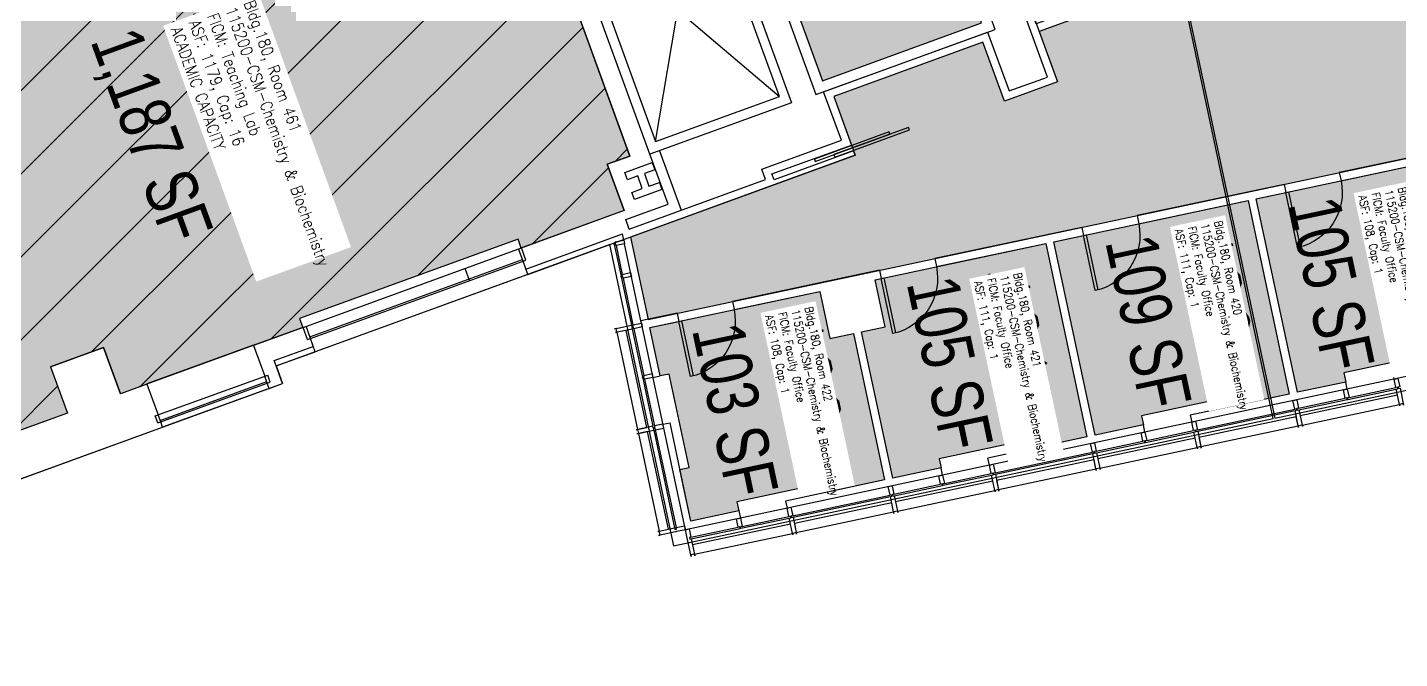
# Model space of a CAD drawing. Header units: inches. Extents: x 69211986 to 69217824, y 27675426 to 27678928.
# Drawn here: x 69214439 to 69215314, y 27677082 to 27677485 of the extents above; entities that cross this region are included whole.
import ezdxf
from ezdxf.enums import TextEntityAlignment as Align

# ---------------------------------------------------------------- set-up
doc = ezdxf.new("R2010")
doc.units = ezdxf.units.IN
doc.header["$LTSCALE"] = 0.25
doc.header["$MEASUREMENT"] = 0
doc.layers.get('0').update_dxf_attribs({"linetype": 'CONTINUOUS'})
for name, color, linetype in [('A-DOOR', 2, 'CONTINUOUS'), ('A-FLOR', 3, 'CONTINUOUS'), ('A-GLAZ', 1, 'CONTINUOUS'), ('A-IDEN-RNUM', 7, 'CONTINUOUS'), ('A-IDEN-SNUM', 4, 'CONTINUOUS'), ('A-IDEN-VNUM', 4, 'CONTINUOUS'), ('A-WALL', 5, 'CONTINUOUS'), ('AREA-ASSIGN', 7, 'CONTINUOUS'), ('AREA-GROSS', 1, 'CONTINUOUS'), ('AREA-TEXT', 3, 'CONTINUOUS'), ('Rooms-Capacity', 4, 'CONTINUOUS'), ('Rooms-Category-Color', 7, 'CONTINUOUS'), ('Rooms-College-Color', 7, 'CONTINUOUS'), ('Rooms-Department-Color', 7, 'CONTINUOUS'), ('Rooms-Division-Color', 7, 'CONTINUOUS'), ('Rooms-Information', 7, 'CONTINUOUS')]:
    doc.layers.add(name, color=color, linetype=linetype)
doc.styles.add('CP_AREA', font='arial.ttf', dxfattribs={"height": 15})
doc.styles.add('CP_ROOMSNUMBER', font='arial.ttf', dxfattribs={"height": 1})
doc.styles.add('ROOMVNUMBER', font='simplex.shx', dxfattribs={"width": 0.85})

# ---------------------------------------------------------------- blocks, each defined once
blk = doc.blocks.new('Z08D36')
at = {"linetype": 'Continuous', "lineweight": -3}
blk.add_lwpolyline([(-18, 0), (-16.25, 0), (-16.25, 36), (-18, 36)], close=True, dxfattribs=at)
blk.add_arc((-18, 0), 36, 0, 90)

msp = doc.modelspace()

# ---------------------------------------------------------------- hatches: boundary and pattern name
at = {"layer": 'Rooms-Capacity'}
h = msp.add_hatch(dxfattribs=at)
h.set_pattern_fill('ANSI31', color=256, scale=300, style=0)
h.set_pattern_definition([(45, (0, 0), (-26.516504294, 26.516504294), [])])
h.paths.add_polyline_path([(69214721.27, 27677683.07), (69214823.23, 27677402.92), (69214808.79, 27677397.66), (69214819.56, 27677368.06), (69214753.96, 27677344.18), (69214751.91, 27677349.82), (69214612.48, 27677299.07), (69214614.53, 27677293.43), (69214584.64, 27677282.55), (69214582.93, 27677281.93), (69214514.92, 27677257.18), (69214513.22, 27677256.56), (69214498.19, 27677251.09), (69214487.41, 27677280.69), (69214453.58, 27677268.38), (69214464.36, 27677238.78), (69214415.49, 27677220.99), (69214413.85, 27677220.39), (69214379.61, 27677207.93), (69214377.9, 27677207.31), (69214365.34, 27677202.73), (69214251.57, 27677515.3), (69214384.42, 27677563.66), (69214373.91, 27677592.55), (69214605.77, 27677676.94), (69214616.29, 27677648.05), (69214705.8, 27677680.63), (69214706.82, 27677677.81)])
at = {"layer": 'Rooms-Category-Color', "true_color": 0xffe090}
msp.add_hatch(color=41, dxfattribs=at).paths.add_polyline_path([(69215455.76, 27677840.71), (69215411.3, 27677831.25), (69215311.01, 27677809.92), (69215311.01, 27677564.89), (69215084.43, 27677482.42), (69215096.1, 27677450.35), (69215062.26, 27677438.04), (69215048.58, 27677475.63), (69214953.33, 27677440.96), (69214967.01, 27677403.37), (69214823.67, 27677351.2), (69214834.86, 27677298.53), (69215732.8, 27677489.4), (69215720.17, 27677548.82), (69215591.42, 27677521.45), (69215520.63, 27677854.51), (69215492.78, 27677848.59)])
at = {"layer": 'Rooms-Category-Color', "true_color": 0xadadad}
msp.add_hatch(color=253, dxfattribs=at).paths.add_polyline_path([(69214833.72, 27677759.89), (69214946.1, 27677450.97), (69215047.58, 27677487.9), (69214935.2, 27677796.84)])
at = {"layer": 'Rooms-Category-Color', "true_color": 0xe3f498}
msp.add_hatch(color=61, dxfattribs=at).paths.add_polyline_path([(69214721.27, 27677683.07), (69214823.23, 27677402.92), (69214808.79, 27677397.66), (69214819.56, 27677368.06), (69214753.96, 27677344.18), (69214751.91, 27677349.82), (69214612.48, 27677299.07), (69214614.53, 27677293.43), (69214584.64, 27677282.55), (69214582.93, 27677281.93), (69214514.92, 27677257.18), (69214513.22, 27677256.56), (69214498.19, 27677251.09), (69214487.41, 27677280.69), (69214453.58, 27677268.38), (69214464.36, 27677238.78), (69214415.49, 27677220.99), (69214413.85, 27677220.39), (69214379.61, 27677207.93), (69214377.9, 27677207.31), (69214365.34, 27677202.73), (69214251.57, 27677515.3), (69214384.42, 27677563.66), (69214373.91, 27677592.55), (69214605.77, 27677676.94), (69214616.29, 27677648.05), (69214705.8, 27677680.63), (69214706.82, 27677677.81)])
at = {"layer": 'Rooms-Category-Color', "true_color": 0xfa9ba3}
for points in [[(69215339.81, 27677271.3), (69215338.56, 27677277.16), (69215278.89, 27677264.48), (69215280.14, 27677258.61), (69215249.21, 27677252.04), (69215222.93, 27677375.65), (69215331.87, 27677398.81), (69215338.27, 27677368.73), (69215353.31, 27677371.93), (69215373.19, 27677278.39)], [(69215210.69, 27677243.85), (69215209.45, 27677249.72), (69215149.78, 27677237.04), (69215151.03, 27677231.17), (69215120.09, 27677224.6), (69215093.82, 27677348.21), (69215217.8, 27677374.56), (69215244.07, 27677250.95), (69215210.67, 27677243.85)], [(69215081.58, 27677216.41), (69215080.33, 27677222.28), (69215020.66, 27677209.59), (69215021.91, 27677203.73), (69214990.98, 27677197.15), (69214971.09, 27677290.69), (69214986.13, 27677293.88), (69214979.74, 27677323.96), (69215088.68, 27677347.12), (69215114.96, 27677223.5), (69215081.58, 27677216.41)], [(69214952.46, 27677188.96), (69214951.21, 27677194.83), (69214891.55, 27677182.15), (69214892.79, 27677176.28), (69214862.23, 27677169.78), (69214855.21, 27677202.8), (69214861.08, 27677204.04), (69214848.39, 27677263.71), (69214842.53, 27677262.46), (69214835.95, 27677293.4), (69214944.53, 27677316.48), (69214950.92, 27677286.4), (69214965.96, 27677289.59), (69214985.84, 27677196.06)]]:
    msp.add_hatch(color=241, dxfattribs=at).paths.add_polyline_path(points)
at = {"layer": 'Rooms-College-Color', "true_color": 0xffe090}
for points in [[(69215455.76, 27677840.71), (69215411.3, 27677831.25), (69215311.01, 27677809.92), (69215311.01, 27677564.89), (69215084.43, 27677482.42), (69215096.1, 27677450.35), (69215062.26, 27677438.04), (69215048.58, 27677475.63), (69214953.33, 27677440.96), (69214967.01, 27677403.37), (69214823.67, 27677351.2), (69214834.86, 27677298.53), (69215732.8, 27677489.4), (69215720.17, 27677548.82), (69215591.42, 27677521.45), (69215520.63, 27677854.51), (69215492.78, 27677848.59)], [(69214721.27, 27677683.07), (69214823.23, 27677402.92), (69214808.79, 27677397.66), (69214819.56, 27677368.06), (69214753.96, 27677344.18), (69214751.91, 27677349.82), (69214612.48, 27677299.07), (69214614.53, 27677293.43), (69214584.64, 27677282.55), (69214582.93, 27677281.93), (69214514.92, 27677257.18), (69214513.22, 27677256.56), (69214498.19, 27677251.09), (69214487.41, 27677280.69), (69214453.58, 27677268.38), (69214464.36, 27677238.78), (69214415.49, 27677220.99), (69214413.85, 27677220.39), (69214379.61, 27677207.93), (69214377.9, 27677207.31), (69214365.34, 27677202.73), (69214251.57, 27677515.3), (69214384.42, 27677563.66), (69214373.91, 27677592.55), (69214605.77, 27677676.94), (69214616.29, 27677648.05), (69214705.8, 27677680.63), (69214706.82, 27677677.81)]]:
    msp.add_hatch(color=41, dxfattribs=at).paths.add_polyline_path(points)
at = {"layer": 'Rooms-College-Color', "true_color": 0xadadad}
for points in [[(69214833.72, 27677759.89), (69214946.1, 27677450.97), (69215047.58, 27677487.9), (69214935.2, 27677796.84)], [(69215339.81, 27677271.3), (69215338.56, 27677277.16), (69215278.89, 27677264.48), (69215280.14, 27677258.61), (69215249.21, 27677252.04), (69215222.93, 27677375.65), (69215331.87, 27677398.81), (69215338.27, 27677368.73), (69215353.31, 27677371.93), (69215373.19, 27677278.39)], [(69215210.69, 27677243.85), (69215209.45, 27677249.72), (69215149.78, 27677237.04), (69215151.03, 27677231.17), (69215120.09, 27677224.6), (69215093.82, 27677348.21), (69215217.8, 27677374.56), (69215244.07, 27677250.95), (69215210.67, 27677243.85)], [(69215081.58, 27677216.41), (69215080.33, 27677222.28), (69215020.66, 27677209.59), (69215021.91, 27677203.73), (69214990.98, 27677197.15), (69214971.09, 27677290.69), (69214986.13, 27677293.88), (69214979.74, 27677323.96), (69215088.68, 27677347.12), (69215114.96, 27677223.5), (69215081.58, 27677216.41)], [(69214952.46, 27677188.96), (69214951.21, 27677194.83), (69214891.55, 27677182.15), (69214892.79, 27677176.28), (69214862.23, 27677169.78), (69214855.21, 27677202.8), (69214861.08, 27677204.04), (69214848.39, 27677263.71), (69214842.53, 27677262.46), (69214835.95, 27677293.4), (69214944.53, 27677316.48), (69214950.92, 27677286.4), (69214965.96, 27677289.59), (69214985.84, 27677196.06)]]:
    msp.add_hatch(color=253, dxfattribs=at).paths.add_polyline_path(points)
at = {"layer": 'Rooms-Department-Color', "true_color": 0xffe090}
for points in [[(69215455.76, 27677840.71), (69215411.3, 27677831.25), (69215311.01, 27677809.92), (69215311.01, 27677564.89), (69215084.43, 27677482.42), (69215096.1, 27677450.35), (69215062.26, 27677438.04), (69215048.58, 27677475.63), (69214953.33, 27677440.96), (69214967.01, 27677403.37), (69214823.67, 27677351.2), (69214834.86, 27677298.53), (69215732.8, 27677489.4), (69215720.17, 27677548.82), (69215591.42, 27677521.45), (69215520.63, 27677854.51), (69215492.78, 27677848.59)], [(69214721.27, 27677683.07), (69214823.23, 27677402.92), (69214808.79, 27677397.66), (69214819.56, 27677368.06), (69214753.96, 27677344.18), (69214751.91, 27677349.82), (69214612.48, 27677299.07), (69214614.53, 27677293.43), (69214584.64, 27677282.55), (69214582.93, 27677281.93), (69214514.92, 27677257.18), (69214513.22, 27677256.56), (69214498.19, 27677251.09), (69214487.41, 27677280.69), (69214453.58, 27677268.38), (69214464.36, 27677238.78), (69214415.49, 27677220.99), (69214413.85, 27677220.39), (69214379.61, 27677207.93), (69214377.9, 27677207.31), (69214365.34, 27677202.73), (69214251.57, 27677515.3), (69214384.42, 27677563.66), (69214373.91, 27677592.55), (69214605.77, 27677676.94), (69214616.29, 27677648.05), (69214705.8, 27677680.63), (69214706.82, 27677677.81)], [(69215339.81, 27677271.3), (69215338.56, 27677277.16), (69215278.89, 27677264.48), (69215280.14, 27677258.61), (69215249.21, 27677252.04), (69215222.93, 27677375.65), (69215331.87, 27677398.81), (69215338.27, 27677368.73), (69215353.31, 27677371.93), (69215373.19, 27677278.39)], [(69215210.69, 27677243.85), (69215209.45, 27677249.72), (69215149.78, 27677237.04), (69215151.03, 27677231.17), (69215120.09, 27677224.6), (69215093.82, 27677348.21), (69215217.8, 27677374.56), (69215244.07, 27677250.95), (69215210.67, 27677243.85)], [(69215081.58, 27677216.41), (69215080.33, 27677222.28), (69215020.66, 27677209.59), (69215021.91, 27677203.73), (69214990.98, 27677197.15), (69214971.09, 27677290.69), (69214986.13, 27677293.88), (69214979.74, 27677323.96), (69215088.68, 27677347.12), (69215114.96, 27677223.5), (69215081.58, 27677216.41)], [(69214952.46, 27677188.96), (69214951.21, 27677194.83), (69214891.55, 27677182.15), (69214892.79, 27677176.28), (69214862.23, 27677169.78), (69214855.21, 27677202.8), (69214861.08, 27677204.04), (69214848.39, 27677263.71), (69214842.53, 27677262.46), (69214835.95, 27677293.4), (69214944.53, 27677316.48), (69214950.92, 27677286.4), (69214965.96, 27677289.59), (69214985.84, 27677196.06)]]:
    msp.add_hatch(color=41, dxfattribs=at).paths.add_polyline_path(points)
at = {"layer": 'Rooms-Department-Color', "true_color": 0xacacac}
msp.add_hatch(color=253, dxfattribs=at).paths.add_polyline_path([(69214833.72, 27677759.89), (69214946.1, 27677450.97), (69215047.58, 27677487.9), (69214935.2, 27677796.84)])
at = {"layer": 'Rooms-Division-Color', "true_color": 0xffe090}
for points in [[(69215455.76, 27677840.71), (69215411.3, 27677831.25), (69215311.01, 27677809.92), (69215311.01, 27677564.89), (69215084.43, 27677482.42), (69215096.1, 27677450.35), (69215062.26, 27677438.04), (69215048.58, 27677475.63), (69214953.33, 27677440.96), (69214967.01, 27677403.37), (69214823.67, 27677351.2), (69214834.86, 27677298.53), (69215732.8, 27677489.4), (69215720.17, 27677548.82), (69215591.42, 27677521.45), (69215520.63, 27677854.51), (69215492.78, 27677848.59)], [(69214721.27, 27677683.07), (69214823.23, 27677402.92), (69214808.79, 27677397.66), (69214819.56, 27677368.06), (69214753.96, 27677344.18), (69214751.91, 27677349.82), (69214612.48, 27677299.07), (69214614.53, 27677293.43), (69214584.64, 27677282.55), (69214582.93, 27677281.93), (69214514.92, 27677257.18), (69214513.22, 27677256.56), (69214498.19, 27677251.09), (69214487.41, 27677280.69), (69214453.58, 27677268.38), (69214464.36, 27677238.78), (69214415.49, 27677220.99), (69214413.85, 27677220.39), (69214379.61, 27677207.93), (69214377.9, 27677207.31), (69214365.34, 27677202.73), (69214251.57, 27677515.3), (69214384.42, 27677563.66), (69214373.91, 27677592.55), (69214605.77, 27677676.94), (69214616.29, 27677648.05), (69214705.8, 27677680.63), (69214706.82, 27677677.81)], [(69215339.81, 27677271.3), (69215338.56, 27677277.16), (69215278.89, 27677264.48), (69215280.14, 27677258.61), (69215249.21, 27677252.04), (69215222.93, 27677375.65), (69215331.87, 27677398.81), (69215338.27, 27677368.73), (69215353.31, 27677371.93), (69215373.19, 27677278.39)], [(69215210.69, 27677243.85), (69215209.45, 27677249.72), (69215149.78, 27677237.04), (69215151.03, 27677231.17), (69215120.09, 27677224.6), (69215093.82, 27677348.21), (69215217.8, 27677374.56), (69215244.07, 27677250.95), (69215210.67, 27677243.85)], [(69215081.58, 27677216.41), (69215080.33, 27677222.28), (69215020.66, 27677209.59), (69215021.91, 27677203.73), (69214990.98, 27677197.15), (69214971.09, 27677290.69), (69214986.13, 27677293.88), (69214979.74, 27677323.96), (69215088.68, 27677347.12), (69215114.96, 27677223.5), (69215081.58, 27677216.41)], [(69214952.46, 27677188.96), (69214951.21, 27677194.83), (69214891.55, 27677182.15), (69214892.79, 27677176.28), (69214862.23, 27677169.78), (69214855.21, 27677202.8), (69214861.08, 27677204.04), (69214848.39, 27677263.71), (69214842.53, 27677262.46), (69214835.95, 27677293.4), (69214944.53, 27677316.48), (69214950.92, 27677286.4), (69214965.96, 27677289.59), (69214985.84, 27677196.06)]]:
    msp.add_hatch(color=41, dxfattribs=at).paths.add_polyline_path(points)
at = {"layer": 'Rooms-Division-Color', "true_color": 0xadadad}
msp.add_hatch(color=253, dxfattribs=at).paths.add_polyline_path([(69214833.72, 27677759.89), (69214946.1, 27677450.97), (69215047.58, 27677487.9), (69214935.2, 27677796.84)])

# ---------------------------------------------------------------- linework, layer by layer
at = {"layer": 'A-DOOR'}
for points in [[(69214989.21, 27677416.79), (69214988.65, 27677418.31), (69214941.02, 27677400.98), (69214941.58, 27677399.45)], [(69215001.67, 27677419.59), (69215001.11, 27677421.12), (69214953.49, 27677403.79), (69214954.04, 27677402.26)]]:
    msp.add_lwpolyline(points, close=True, dxfattribs=at)
at = {"layer": 'A-FLOR'}
for p, q in [((69214839.7, 27677412.11), (69214867.98, 27677580.03)), ((69214789.05, 27677551.3), (69214918.64, 27677440.84)), ((69215151.99, 27677226.65), (69215151.03, 27677231.17))]:
    msp.add_line(p, q, dxfattribs=at)
at = {"layer": 'A-GLAZ'}
for p, q in [((69214842.07, 27677406.32), (69214855.93, 27677368.26)), ((69215765.65, 27677357.09), (69214858.66, 27677164.3)), ((69214614.71, 27677293.5), (69214754.13, 27677344.25)), ((69214755.08, 27677335.81), (69214752.25, 27677343.56)), ((69214813.3, 27677346.46), (69214817.61, 27677326.18)), ((69214814.49, 27677345.69), (69214818.38, 27677327.36)), ((69214830.34, 27677297.57), (69214819.87, 27677346.83)), ((69214619.07, 27677287.37), (69214754.73, 27677336.75)), ((69214619.41, 27677286.43), (69214755.08, 27677335.81)), ((69214720.89, 27677323.37), (69214718.07, 27677331.12)), ((69214758.15, 27677327.35), (69214622.49, 27677277.97)), ((69214817.61, 27677326.18), (69214818.59, 27677326.38)), ((69214817.72, 27677325.69), (69214817.61, 27677326.18)), ((69214818.69, 27677325.89), (69214817.72, 27677325.69)), ((69214817.72, 27677325.69), (69214824.26, 27677294.88)), ((69214818.38, 27677327.36), (69214823.76, 27677328.51)), ((69214818.59, 27677326.38), (69214818.38, 27677327.36)), ((69214818.9, 27677324.92), (69214818.69, 27677325.89)), ((69214824.28, 27677326.06), (69214818.9, 27677324.92)), ((69214818.9, 27677324.92), (69214825.24, 27677295.08)), ((69214823.76, 27677328.51), (69214824.28, 27677326.06)), ((69214858.66, 27677164.3), (69214830.62, 27677296.23)), ((69214619.41, 27677286.43), (69214616.59, 27677294.18)), ((69214824.78, 27677292.43), (69214831.33, 27677261.62)), ((69214825.76, 27677292.64), (69214832.1, 27677262.8)), ((69214583.07, 27677282.12), (69214515.06, 27677257.36)), ((69214520.36, 27677236.95), (69214592.13, 27677263.07)), ((69214591.87, 27677257.92), (69214590.25, 27677262.38)), ((69214831.33, 27677261.62), (69214832.31, 27677261.83)), ((69214831.44, 27677261.13), (69214831.33, 27677261.62)), ((69214832.42, 27677261.34), (69214831.44, 27677261.13)), ((69214831.44, 27677261.13), (69214837.99, 27677230.32)), ((69214832.1, 27677262.8), (69214837.48, 27677263.95)), ((69214832.31, 27677261.83), (69214832.1, 27677262.8)), ((69214832.62, 27677260.36), (69214832.42, 27677261.34)), ((69214838, 27677261.5), (69214832.62, 27677260.36)), ((69214832.62, 27677260.36), (69214838.97, 27677230.53)), ((69214837.48, 27677263.95), (69214838, 27677261.5)), ((69214523.52, 27677234.11), (69214591.53, 27677258.86)), ((69214523.86, 27677233.17), (69214591.87, 27677257.92)), ((69214593.11, 27677254.51), (69214525.1, 27677229.76)), ((69215278.66, 27677253.57), (69215281.1, 27677254.09)), ((69215279.8, 27677248.19), (69215278.66, 27677253.57)), ((69215281.1, 27677254.09), (69215282.25, 27677248.71)), ((69215281.48, 27677247.52), (69215312.29, 27677254.07)), ((69215282.25, 27677248.71), (69215312.08, 27677255.05)), ((69215249.97, 27677241.85), (69215279.8, 27677248.19)), ((69215250.17, 27677240.87), (69215280.99, 27677247.42)), ((69215280.78, 27677248.4), (69215279.8, 27677248.19)), ((69215280.99, 27677247.42), (69215280.78, 27677248.4)), ((69215280.99, 27677247.42), (69215281.48, 27677247.52)), ((69215282.25, 27677248.71), (69215281.27, 27677248.5)), ((69215281.27, 27677248.5), (69215281.48, 27677247.52)), ((69214523.86, 27677233.17), (69214522.24, 27677237.63)), ((69215185.41, 27677228.13), (69215247.52, 27677241.33)), ((69215185.62, 27677227.15), (69215247.73, 27677240.35)), ((69214838.51, 27677227.87), (69214851.79, 27677165.39)), ((69214839.48, 27677228.08), (69214852.77, 27677165.6)), ((69215149.54, 27677226.13), (69215151.99, 27677226.65)), ((69215150.68, 27677220.75), (69215149.54, 27677226.13)), ((69215151.99, 27677226.65), (69215153.13, 27677221.27)), ((69215152.36, 27677220.08), (69215183.17, 27677226.63)), ((69215153.13, 27677221.27), (69215182.96, 27677227.61)), ((69215120.85, 27677214.41), (69215150.68, 27677220.75)), ((69215121.06, 27677213.43), (69215151.87, 27677219.98)), ((69215151.66, 27677220.95), (69215150.68, 27677220.75)), ((69215151.87, 27677219.98), (69215151.66, 27677220.95)), ((69215151.87, 27677219.98), (69215152.36, 27677220.08)), ((69215153.13, 27677221.27), (69215152.15, 27677221.06)), ((69215152.15, 27677221.06), (69215152.36, 27677220.08)), ((69215056.29, 27677200.68), (69215118.41, 27677213.89)), ((69215056.5, 27677199.71), (69215118.61, 27677212.91)), ((69215020.43, 27677198.68), (69215022.87, 27677199.2)), ((69215021.57, 27677193.3), (69215020.43, 27677198.68)), ((69215022.87, 27677199.2), (69215024.01, 27677193.82)), ((69215023.24, 27677192.64), (69215054.06, 27677199.19)), ((69215024.01, 27677193.82), (69215053.85, 27677200.16)), ((69214991.74, 27677186.96), (69215021.57, 27677193.3)), ((69214991.94, 27677185.98), (69215022.76, 27677192.53)), ((69215022.55, 27677193.51), (69215021.57, 27677193.3)), ((69215022.76, 27677192.53), (69215022.55, 27677193.51)), ((69215022.76, 27677192.53), (69215023.24, 27677192.64)), ((69215024.01, 27677193.82), (69215023.04, 27677193.61)), ((69215023.04, 27677193.61), (69215023.24, 27677192.64)), ((69214927.18, 27677173.24), (69214989.29, 27677186.44)), ((69214927.39, 27677172.26), (69214989.5, 27677185.46)), ((69214894.9, 27677166.38), (69214924.73, 27677172.72)), ((69214862.25, 27677159.44), (69214892.45, 27677165.86)), ((69214862.46, 27677158.46), (69214893.64, 27677165.09)), ((69214891.31, 27677171.24), (69214893.76, 27677171.76)), ((69214892.45, 27677165.86), (69214891.31, 27677171.24)), ((69214893.43, 27677166.07), (69214892.45, 27677165.86)), ((69214893.64, 27677165.09), (69214893.43, 27677166.07)), ((69214893.64, 27677165.09), (69214894.13, 27677165.19)), ((69214893.76, 27677171.76), (69214894.9, 27677166.38)), ((69214894.9, 27677166.38), (69214893.92, 27677166.17)), ((69214893.92, 27677166.17), (69214894.13, 27677165.19)), ((69214894.13, 27677165.19), (69214924.94, 27677171.74))]:
    msp.add_line(p, q, dxfattribs=at)
for points in [[(69214822.81, 27677356.21), (69214909.86, 27677387.89), (69214907.47, 27677394.47), (69214958.21, 27677412.94), (69214946.92, 27677443.95), (69215051.57, 27677482.04), (69215065.25, 27677444.45), (69215089.68, 27677453.34), (69214959.42, 27677811.25)], [(69214822.81, 27677356.21), (69214820.59, 27677362.31), (69214847.6, 27677372.14), (69214835.97, 27677404.09)]]:
    msp.add_lwpolyline(points, dxfattribs=at)
at = {"layer": 'A-GLAZ', "elevation": 0}
msp.add_lwpolyline([(69214838.55, 27677677.84), (69214839.3, 27677678.12), (69214812.45, 27677752.17), (69214827.26, 27677757.54), (69214941.99, 27677442.15), (69215056.4, 27677483.79), (69214975.25, 27677706.86)], dxfattribs=at)
at = {"layer": 'A-GLAZ'}
for points in [[(69214748.39, 27677644.75), (69214838.55, 27677677.84), (69214926.3, 27677436.97), (69214835.97, 27677404.09)], [(69214837.47, 27677398.69), (69214839.13, 27677394.12), (69214832.51, 27677391.72), (69214835.45, 27677383.63), (69214842.07, 27677386.04), (69214843.73, 27677381.48), (69214826.25, 27677375.11), (69214824.59, 27677379.68), (69214831.2, 27677382.09), (69214828.26, 27677390.17), (69214821.65, 27677387.76), (69214819.98, 27677392.33)], [(69214813.2, 27677346.95), (69214814.18, 27677347.15), (69214813.97, 27677348.13), (69214819.35, 27677349.27), (69214819.87, 27677346.83), (69214814.49, 27677345.69), (69214814.28, 27677346.66), (69214813.3, 27677346.46)], [(69214830.62, 27677296.23), (69214831.14, 27677293.78), (69214825.76, 27677292.64), (69214825.55, 27677293.62), (69214824.58, 27677293.41), (69214824.78, 27677292.43), (69214814.02, 27677290.14), (69214815, 27677290.35), (69214814.48, 27677292.8), (69214813.51, 27677292.59), (69214824.26, 27677294.88), (69214824.47, 27677293.9), (69214825.45, 27677294.1), (69214825.24, 27677295.08)], [(69214815, 27677290.35), (69214828.21, 27677228.24), (69214834.07, 27677229.49), (69214820.87, 27677291.6)], [(69215310.94, 27677260.43), (69215313.38, 27677260.95), (69215314.52, 27677255.57), (69215313.55, 27677255.36), (69215313.75, 27677254.39), (69215314.73, 27677254.59), (69215317.02, 27677243.83), (69215316.81, 27677244.81), (69215314.37, 27677244.29), (69215314.57, 27677243.31), (69215312.29, 27677254.07), (69215313.27, 27677254.28), (69215313.06, 27677255.26), (69215312.08, 27677255.05)], [(69215246.38, 27677246.71), (69215248.82, 27677247.23), (69215249.97, 27677241.85), (69215248.99, 27677241.64), (69215249.2, 27677240.66), (69215250.17, 27677240.87), (69215252.46, 27677230.11), (69215252.25, 27677231.09), (69215249.81, 27677230.57), (69215250.02, 27677229.59), (69215247.73, 27677240.35), (69215248.71, 27677240.56), (69215248.5, 27677241.54), (69215247.52, 27677241.33)], [(69215252.25, 27677231.09), (69215314.37, 27677244.29), (69215313.12, 27677250.16), (69215251.01, 27677236.96)], [(69215187.7, 27677217.37), (69215249.81, 27677230.57), (69215248.56, 27677236.44), (69215186.45, 27677223.24)], [(69214844.86, 27677229.22), (69214844.34, 27677231.67), (69214838.97, 27677230.53), (69214839.17, 27677229.55), (69214838.19, 27677229.34), (69214837.99, 27677230.32), (69214827.23, 27677228.03), (69214828.21, 27677228.24), (69214828.73, 27677225.79), (69214827.75, 27677225.58), (69214838.51, 27677227.87), (69214838.3, 27677228.85), (69214839.28, 27677229.06), (69214839.48, 27677228.08)], [(69214828.73, 27677225.79), (69214842.01, 27677163.31), (69214847.87, 27677164.56), (69214834.59, 27677227.04)], [(69215181.82, 27677232.99), (69215184.27, 27677233.51), (69215185.41, 27677228.13), (69215184.43, 27677227.92), (69215184.64, 27677226.94), (69215185.62, 27677227.15), (69215187.9, 27677216.39), (69215187.7, 27677217.37), (69215185.25, 27677216.85), (69215185.46, 27677215.87), (69215183.17, 27677226.63), (69215184.15, 27677226.84), (69215183.94, 27677227.82), (69215182.96, 27677227.61)], [(69215117.26, 27677219.27), (69215119.71, 27677219.79), (69215120.85, 27677214.41), (69215119.87, 27677214.2), (69215120.08, 27677213.22), (69215121.06, 27677213.43), (69215123.35, 27677202.67), (69215123.14, 27677203.65), (69215120.69, 27677203.13), (69215120.9, 27677202.15), (69215118.61, 27677212.91), (69215119.59, 27677213.12), (69215119.38, 27677214.09), (69215118.41, 27677213.89)], [(69215123.14, 27677203.65), (69215185.25, 27677216.85), (69215184, 27677222.72), (69215121.89, 27677209.51)], [(69215058.58, 27677189.92), (69215120.69, 27677203.13), (69215119.45, 27677208.99), (69215057.33, 27677195.79)], [(69215052.7, 27677205.54), (69215055.15, 27677206.06), (69215056.29, 27677200.68), (69215055.32, 27677200.48), (69215055.52, 27677199.5), (69215056.5, 27677199.71), (69215058.79, 27677188.95), (69215058.58, 27677189.92), (69215056.14, 27677189.4), (69215056.34, 27677188.43), (69215054.06, 27677199.19), (69215055.03, 27677199.39), (69215054.83, 27677200.37), (69215053.85, 27677200.16)], [(69214988.15, 27677191.82), (69214990.59, 27677192.34), (69214991.74, 27677186.96), (69214990.76, 27677186.75), (69214990.97, 27677185.78), (69214991.94, 27677185.98), (69214994.23, 27677175.22), (69214994.02, 27677176.2), (69214991.58, 27677175.68), (69214991.79, 27677174.7), (69214989.5, 27677185.46), (69214990.48, 27677185.67), (69214990.27, 27677186.65), (69214989.29, 27677186.44)], [(69214994.02, 27677176.2), (69215056.14, 27677189.4), (69215054.89, 27677195.27), (69214992.78, 27677182.07)], [(69214929.47, 27677162.48), (69214991.58, 27677175.68), (69214990.33, 27677181.55), (69214928.22, 27677168.35)], [(69214923.59, 27677178.1), (69214926.03, 27677178.62), (69214927.18, 27677173.24), (69214926.2, 27677173.03), (69214926.41, 27677172.05), (69214927.39, 27677172.26), (69214929.67, 27677161.5), (69214929.47, 27677162.48), (69214927.02, 27677161.96), (69214927.23, 27677160.98), (69214924.94, 27677171.74), (69214925.92, 27677171.95), (69214925.71, 27677172.93), (69214924.73, 27677172.72)], [(69214858.14, 27677166.74), (69214858.66, 27677164.3), (69214853.28, 27677163.16), (69214852.94, 27677163.08), (69214852.63, 27677163.02), (69214852.31, 27677162.95), (69214841.55, 27677160.66), (69214842.53, 27677160.87), (69214842.01, 27677163.31), (69214841.03, 27677163.11), (69214851.79, 27677165.39), (69214851.99, 27677164.41), (69214852.97, 27677164.62), (69214852.77, 27677165.6)], [(69214858.66, 27677164.3), (69214861.11, 27677164.82), (69214862.25, 27677159.44), (69214861.28, 27677159.23), (69214861.48, 27677158.25), (69214862.46, 27677158.46), (69214864.75, 27677147.7), (69214864.54, 27677148.68), (69214862.1, 27677148.16), (69214862.3, 27677147.18), (69214860.02, 27677157.94), (69214859.93, 27677158.33), (69214859.85, 27677158.72), (69214859.81, 27677158.92)], [(69214864.54, 27677148.68), (69214927.02, 27677161.96), (69214925.77, 27677167.83), (69214863.29, 27677154.55)]]:
    msp.add_lwpolyline(points, close=True, dxfattribs=at)
at = {"layer": 'A-WALL'}
for p, q in [((69214823.23, 27677402.92), (69214722.96, 27677678.42)), ((69215369.91, 27677412.26), (69215276.01, 27677392.3)), ((69214808.79, 27677397.66), (69214823.23, 27677402.92)), ((69214819.56, 27677368.06), (69214808.79, 27677397.66)), ((69215276.01, 27677392.3), (69215277.1, 27677387.17)), ((69215277.1, 27677387.17), (69215331.88, 27677398.81)), ((69215240.79, 27677384.82), (69215146.89, 27677364.86)), ((69215240.79, 27677384.82), (69215241.89, 27677379.68)), ((69215147.98, 27677359.72), (69215217.8, 27677374.56)), ((69215217.8, 27677374.56), (69215244.07, 27677250.95)), ((69215222.93, 27677375.65), (69215241.89, 27677379.68)), ((69215249.21, 27677252.04), (69215222.93, 27677375.65)), ((69214819.56, 27677368.06), (69214754.13, 27677344.25)), ((69215111.68, 27677357.37), (69215017.78, 27677337.41)), ((69215111.68, 27677357.37), (69215112.77, 27677352.24)), ((69215146.89, 27677364.86), (69215147.98, 27677359.72)), ((69214756.91, 27677330.76), (69214818.52, 27677353.18)), ((69214819.35, 27677349.27), (69214818.52, 27677353.18)), ((69215093.82, 27677348.21), (69215112.77, 27677352.24)), ((69215120.09, 27677224.6), (69215093.82, 27677348.21)), ((69214756.96, 27677336.49), (69214754.13, 27677344.25)), ((69214758.15, 27677327.35), (69214811.21, 27677346.66)), ((69215018.87, 27677332.28), (69215088.68, 27677347.12)), ((69215088.68, 27677347.12), (69215114.96, 27677223.5)), ((69214755.08, 27677335.81), (69214756.96, 27677336.49)), ((69214758.15, 27677327.35), (69214755.08, 27677335.81)), ((69214982.56, 27677329.93), (69214888.66, 27677309.97)), ((69214982.56, 27677329.93), (69214983.65, 27677324.79)), ((69215017.78, 27677337.41), (69215018.87, 27677332.28)), ((69214979.74, 27677323.96), (69214983.65, 27677324.79)), ((69214986.14, 27677293.88), (69214979.74, 27677323.96)), ((69214889.75, 27677304.83), (69214944.53, 27677316.48)), ((69214944.53, 27677316.48), (69214950.92, 27677286.4)), ((69214888.66, 27677309.97), (69214889.75, 27677304.83)), ((69214853.45, 27677302.48), (69214830.34, 27677297.57)), ((69214830.62, 27677296.23), (69214830.34, 27677297.57)), ((69214835.95, 27677293.4), (69214854.54, 27677297.35)), ((69214853.45, 27677302.48), (69214854.54, 27677297.35)), ((69214614.71, 27677293.5), (69214583.11, 27677282)), ((69214617.53, 27677285.75), (69214614.71, 27677293.5)), ((69214617.53, 27677285.75), (69214619.41, 27677286.43)), ((69214622.49, 27677277.97), (69214619.41, 27677286.43)), ((69214842.53, 27677262.46), (69214835.95, 27677293.4)), ((69214950.92, 27677286.4), (69214965.96, 27677289.6)), ((69214965.96, 27677289.6), (69214985.84, 27677196.06)), ((69214971.1, 27677290.69), (69214986.14, 27677293.88)), ((69214990.98, 27677197.15), (69214971.1, 27677290.69)), ((69214453.58, 27677268.38), (69214487.41, 27677280.69)), ((69214487.41, 27677280.69), (69214498.19, 27677251.09)), ((69214583.11, 27677282), (69214590.25, 27677262.38)), ((69214596.23, 27677272.27), (69214621.25, 27677281.38)), ((69214597.47, 27677268.87), (69214622.49, 27677277.97)), ((69215373.19, 27677278.39), (69215309.97, 27677264.96)), ((69214597.47, 27677268.87), (69214596.23, 27677272.27)), ((69214597.47, 27677268.87), (69214601.57, 27677257.59)), ((69214453.58, 27677268.38), (69214464.36, 27677238.78)), ((69214590.25, 27677262.38), (69214592.13, 27677263.07)), ((69214593.75, 27677258.6), (69214592.13, 27677263.07)), ((69214838, 27677261.5), (69214842.53, 27677262.46)), ((69215310.94, 27677260.43), (69215309.97, 27677264.96)), ((69214515.1, 27677257.25), (69214498.19, 27677251.09)), ((69214515.1, 27677257.25), (69214522.24, 27677237.63)), ((69214591.87, 27677257.92), (69214593.75, 27677258.6)), ((69214593.11, 27677254.51), (69214591.87, 27677257.92)), ((69214593.11, 27677254.51), (69214601.57, 27677257.59)), ((69215280.14, 27677258.61), (69215249.21, 27677252.04)), ((69215281.1, 27677254.09), (69215280.14, 27677258.61)), ((69215244.07, 27677250.95), (69215180.86, 27677237.51)), ((69214464.36, 27677238.78), (69214413.61, 27677220.31)), ((69214520.36, 27677236.95), (69214522.24, 27677237.63)), ((69214521.98, 27677232.48), (69214520.36, 27677236.95)), ((69215180.86, 27677237.51), (69215181.82, 27677232.99)), ((69214423.62, 27677192.82), (69214525.1, 27677229.76)), ((69214521.98, 27677232.48), (69214523.86, 27677233.17)), ((69214525.1, 27677229.76), (69214523.86, 27677233.17)), ((69214844.34, 27677231.67), (69214848.87, 27677232.63)), ((69214862.23, 27677169.78), (69214848.87, 27677232.63)), ((69215151.03, 27677231.17), (69215120.09, 27677224.6)), ((69215114.96, 27677223.5), (69215051.74, 27677210.07)), ((69215052.7, 27677205.54), (69215051.74, 27677210.07)), ((69215021.91, 27677203.73), (69214990.98, 27677197.15)), ((69215022.87, 27677199.2), (69215021.91, 27677203.73)), ((69214985.84, 27677196.06), (69214922.63, 27677182.62)), ((69214922.63, 27677182.62), (69214923.59, 27677178.1)), ((69214892.79, 27677176.28), (69214862.23, 27677169.78)), ((69214892.79, 27677176.28), (69214893.76, 27677171.76))]:
    msp.add_line(p, q, dxfattribs=at)
for points in [[(69214964.12, 27677812.96), (69215096.09, 27677450.35), (69215062.26, 27677438.04), (69215048.58, 27677475.63), (69214953.33, 27677440.96), (69214964.62, 27677409.95)], [(69215311.01, 27677809.92), (69215311.01, 27677564.89), (69215084.42, 27677482.42)], [(69214811.21, 27677346.66), (69214967.01, 27677403.37), (69214965.99, 27677406.19), (69214915.24, 27677387.72), (69214913.87, 27677391.48), (69214964.62, 27677409.95)]]:
    msp.add_lwpolyline(points, dxfattribs=at)
at = {"layer": 'A-WALL', "elevation": 0}
msp.add_lwpolyline([(69214833.72, 27677759.89), (69214946.1, 27677450.97), (69215047.58, 27677487.9), (69214968.79, 27677704.51)], dxfattribs=at)
at = {"layer": 'A-WALL'}
msp.add_lwpolyline([(69214839.7, 27677412.11), (69214918.64, 27677440.84), (69214867, 27677582.73), (69214788.07, 27677554)], close=True, dxfattribs=at)
at = {"layer": 'AREA-ASSIGN'}
for points in [[(69215455.76, 27677840.71), (69215411.3, 27677831.25), (69215311.01, 27677809.92), (69215311.01, 27677564.89), (69215084.43, 27677482.42), (69215096.1, 27677450.35), (69215062.26, 27677438.04), (69215048.58, 27677475.63), (69214953.33, 27677440.96), (69214967.01, 27677403.37), (69214823.67, 27677351.2), (69214834.86, 27677298.53), (69215732.8, 27677489.4), (69215720.17, 27677548.82), (69215591.42, 27677521.45), (69215520.63, 27677854.51), (69215520.63, 27677854.51), (69215492.78, 27677848.59)], [(69214833.72, 27677759.89), (69214946.1, 27677450.97), (69215047.58, 27677487.9), (69214935.2, 27677796.84)], [(69215339.81, 27677271.3), (69215338.56, 27677277.16), (69215278.89, 27677264.48), (69215280.14, 27677258.61), (69215249.21, 27677252.04), (69215222.93, 27677375.65), (69215331.87, 27677398.81), (69215338.27, 27677368.73), (69215353.31, 27677371.93), (69215373.19, 27677278.39), (69215339.81, 27677271.3)], [(69215210.69, 27677243.85), (69215209.45, 27677249.72), (69215149.78, 27677237.04), (69215151.03, 27677231.17), (69215120.09, 27677224.6), (69215093.82, 27677348.21), (69215217.8, 27677374.56), (69215244.07, 27677250.95), (69215210.67, 27677243.85)], [(69215081.58, 27677216.41), (69215080.33, 27677222.28), (69215020.66, 27677209.59), (69215021.91, 27677203.73), (69214990.98, 27677197.15), (69214971.09, 27677290.69), (69214986.13, 27677293.88), (69214979.74, 27677323.96), (69215088.68, 27677347.12), (69215114.96, 27677223.5), (69215081.58, 27677216.41)], [(69214952.46, 27677188.96), (69214951.21, 27677194.83), (69214891.55, 27677182.15), (69214892.79, 27677176.28), (69214862.23, 27677169.78), (69214855.21, 27677202.8), (69214861.08, 27677204.04), (69214848.39, 27677263.71), (69214842.53, 27677262.46), (69214835.95, 27677293.4), (69214944.53, 27677316.48), (69214950.92, 27677286.4), (69214965.96, 27677289.59), (69214985.84, 27677196.06), (69214952.46, 27677188.96)]]:
    msp.add_lwpolyline(points, close=True, dxfattribs=at)
msp.add_lwpolyline([(69214373.91, 27677592.55), (69214605.77, 27677676.94), (69214616.29, 27677648.05), (69214705.8, 27677680.63), (69214706.82, 27677677.81), (69214721.27, 27677683.07), (69214721.27, 27677683.07), (69214823.23, 27677402.92), (69214808.79, 27677397.66), (69214819.56, 27677368.06), (69214753.96, 27677344.18), (69214751.91, 27677349.82), (69214612.48, 27677299.07), (69214614.53, 27677293.43), (69214584.64, 27677282.55), (69214582.93, 27677281.93), (69214514.92, 27677257.18), (69214513.22, 27677256.56), (69214498.19, 27677251.09), (69214487.41, 27677280.69), (69214453.58, 27677268.38), (69214464.36, 27677238.78), (69214415.49, 27677220.99)], dxfattribs=at)
at = {"layer": 'AREA-GROSS'}
msp.add_lwpolyline([(69214119.16, 27677082.01), (69214601.57, 27677257.59), (69214597.47, 27677268.87), (69214810.26, 27677346.32), (69214851.14, 27677154.01), (69215233.89, 27677235.37), (69215173.32, 27677520.36), (69215082.63, 27677487.36), (69214990.05, 27677741.7), (69215305.76, 27677808.8), (69215305.76, 27677568.57), (69215174.26, 27677520.71), (69215234.87, 27677235.57), (69215776.71, 27677350.75), (69215675.38, 27677827.47), (69217247.53, 27677827.47)], dxfattribs=at)

# ---------------------------------------------------------------- block references
at = {"layer": 'A-DOOR', "xscale": -1, "rotation": 191.9999999927165}
for p in [(69215259.49, 27677383.42), (69215130.38, 27677355.98), (69215001.26, 27677328.54), (69214872.15, 27677301.09)]:
    msp.add_blockref('Z08D36', p, dxfattribs=at)

# ---------------------------------------------------------------- texts
at = {"layer": 'A-IDEN-RNUM', "style": 'CP_ROOMSNUMBER'}
for s, p in [('0461-00', (69214559.14, 27677442.07)), ('0419-00', (69215299.92, 27677339.52)), ('0420-00', (69215183.45, 27677314.38)), ('0421-00', (69215054, 27677287.67)), ('0422-00', (69214922.13, 27677259.51))]:
    msp.add_text(s, height=1, dxfattribs=at).set_placement(p, align=Align.MIDDLE)
at = {"layer": 'A-IDEN-SNUM', "style": 'CP_ROOMSNUMBER'}
for s, p in [('1800046100', (69214559.14, 27677442.07)), ('1800041900', (69215299.92, 27677339.52)), ('1800042000', (69215183.45, 27677314.38)), ('1800042100', (69215054, 27677287.67)), ('1800042200', (69214922.13, 27677259.51))]:
    msp.add_text(s, height=1, dxfattribs=at).set_placement(p, align=Align.MIDDLE)
at = {"layer": 'A-IDEN-VNUM', "style": 'ROOMVNUMBER', "width": 0.85}
for s, height, rotation, p in [('461', 52, 290, (69214570.75, 27677448.24)), ('419', 36, 282, (69215311.53, 27677345.69)), ('420', 36, 282, (69215195.05, 27677320.55)), ('421', 36, 282, (69215065.6, 27677293.84)), ('422', 36, 282, (69214933.73, 27677265.68))]:
    msp.add_text(s, height=height, rotation=rotation, dxfattribs=at).set_placement(p, align=Align.MIDDLE)
at = {"layer": 'AREA-TEXT', "style": 'CP_AREA', "width": 0.75}
for s, rotation, p in [('1,187 SF', 290, (69214518.31, 27677416.11)), ('105 SF', 282, (69215271.06, 27677321.33)), ('109 SF', 282, (69215154.27, 27677297.1)), ('105 SF', 282, (69215027.54, 27677270.63)), ('103 SF', 282, (69214890.54, 27677240.87))]:
    msp.add_text(s, height=33, rotation=rotation, dxfattribs=at).set_placement(p, align=Align.MIDDLE_CENTER)

# ---------------------------------------------------------------- next in the draw order: texts
at = {"layer": 'Rooms-Information', "attachment_point": 7, "style": 'ROOMVNUMBER', "bg_fill": 3, "box_fill_scale": 1.5, "bg_fill_color": 256, "bg_fill_true_color": 13158600, "bg_fill_transparency": 0}
for s, insert, char_height, width, rotation in [('Bldg.180, Room 461^M^J115200-CSM-Chemistry & Biochemistry^M^JFICM: Teaching Lab^M^JASF: 1179, Cap: 16^M^JACADEMIC CAPACITY', (69214530.12, 27677483.85), 7.42857, 166.4, 290), ('Bldg.180, Room 419^M^J115200-CSM-Chemistry & Biochemistry^M^JFICM: Faculty Office^M^JASF: 108, Cap: 1', (69215286.5, 27677376.87), 5.14286, 115.2, 282), ('Bldg.180, Room 420^M^J115200-CSM-Chemistry & Biochemistry^M^JFICM: Faculty Office^M^JASF: 111, Cap: 1', (69215169.27, 27677355.3), 5.14286, 115.2, 282), ('Bldg.180, Room 421^M^J115200-CSM-Chemistry & Biochemistry^M^JFICM: Faculty Office^M^JASF: 111, Cap: 1', (69215041.18, 27677322.17), 5.14286, 115.2, 282), ('Bldg.180, Room 422^M^J115200-CSM-Chemistry & Biochemistry^M^JFICM: Faculty Office^M^JASF: 108, Cap: 1', (69214907.95, 27677300.42), 5.14286, 115.2, 282)]:
    msp.add_mtext(s, dxfattribs=dict(at, insert=insert, char_height=char_height, width=width, rotation=rotation))

doc.saveas('drawing.dxf')
